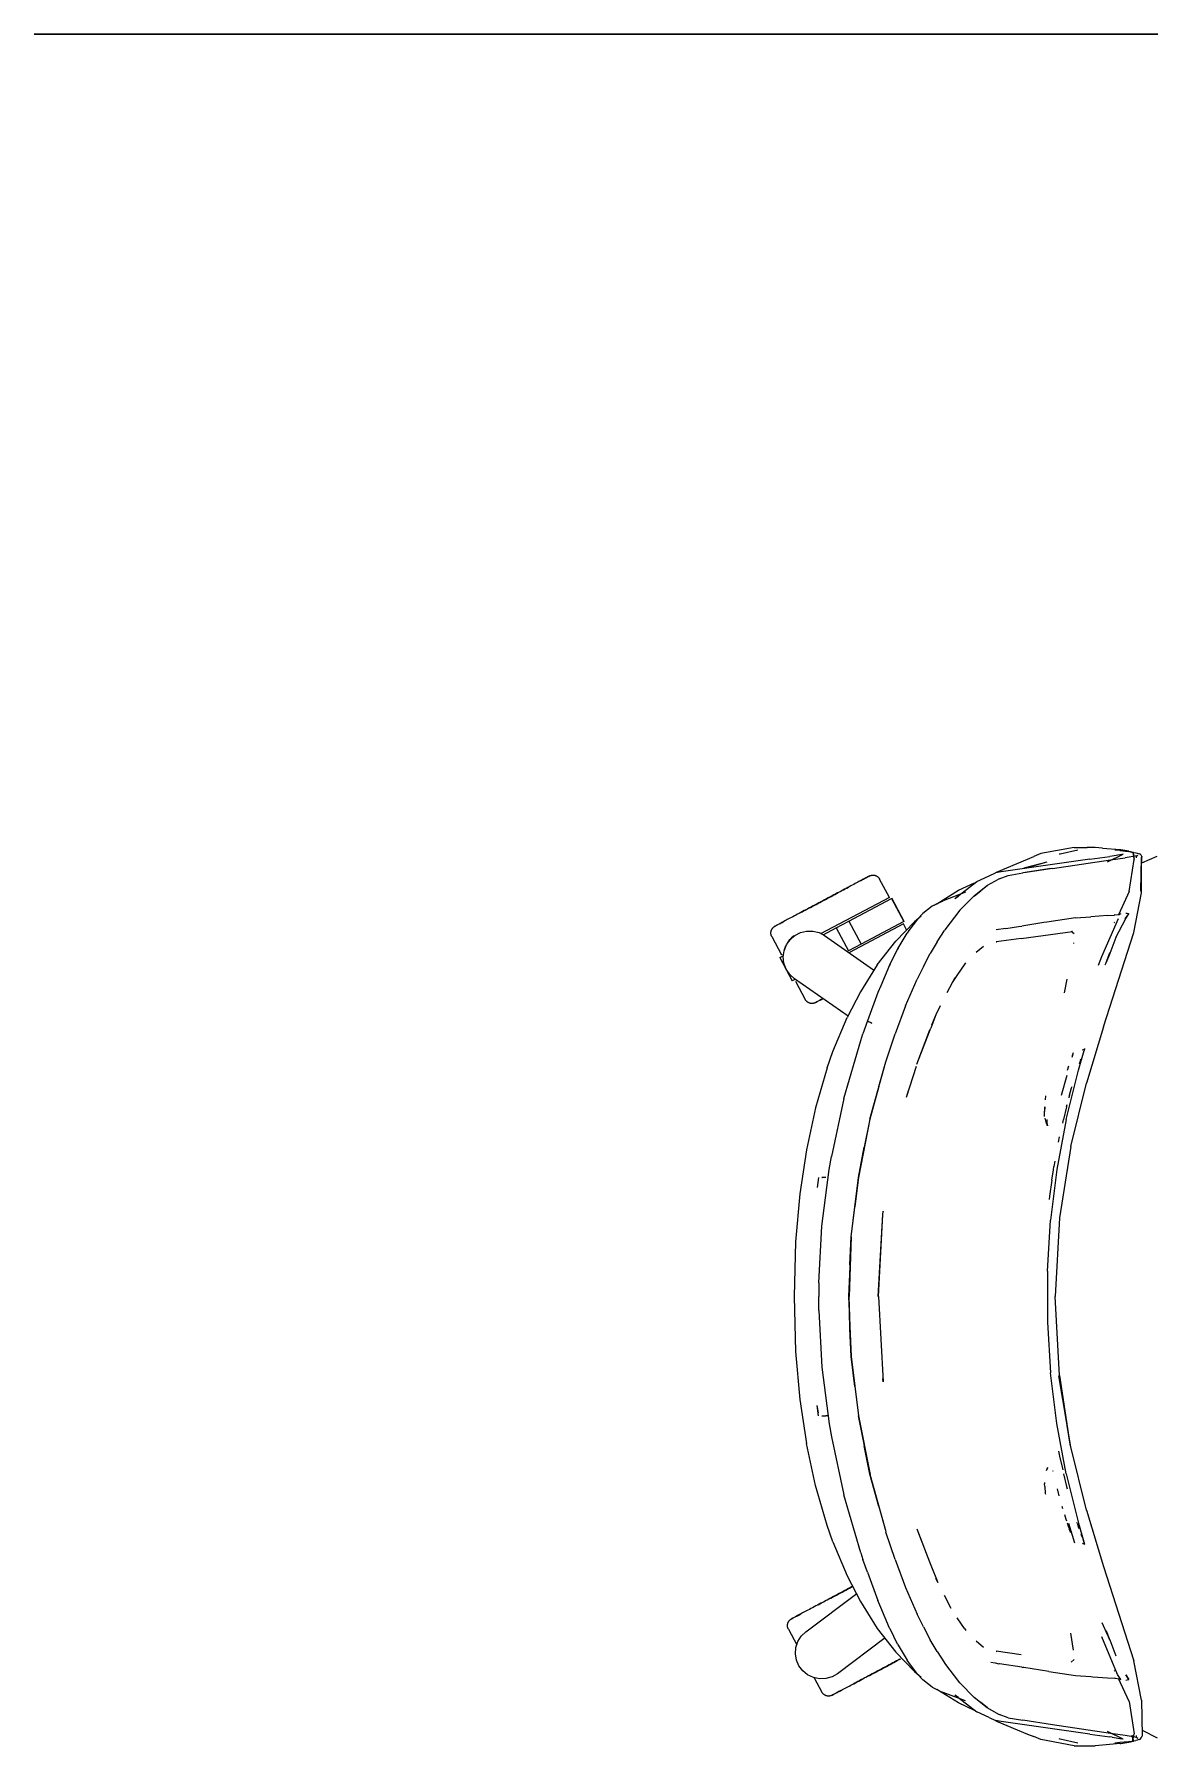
# Model space of a CAD drawing. Header units: millimetres. Extents: x 79795 to 317870, y -36033 to 97293.
# Drawn here: x 201849 to 202442, y 12595 to 13505 of the extents above; entities that cross this region are included whole.
import ezdxf

# ---------------------------------------------------------------- set-up
doc = ezdxf.new("R2010")
doc.units = ezdxf.units.MM
doc.header["$MEASUREMENT"] = 0
for name, color, linetype, lineweight in [('CSM-STL-XX-ZZ-M3-A-XXXX-00001_detached _19_04_21__rvt-1-Level 4$0$I-WALL', 7, 'CONTINUOUS', 9), ('G-IMPT', 8, 'CONTINUOUS', 9), ('I-FURN', 8, 'CONTINUOUS', 9)]:
    doc.layers.add(name, color=color, linetype=linetype, lineweight=lineweight)

msp = doc.modelspace()

# ---------------------------------------------------------------- linework, layer by layer
at = {"layer": 'CSM-STL-XX-ZZ-M3-A-XXXX-00001_detached _19_04_21__rvt-1-Level 4$0$I-WALL', "lineweight": 30}
msp.add_line((201848.83, 13505.33), (205373.33, 13505.33), dxfattribs=at)
at = {"layer": 'G-IMPT'}
for p, q in [((202360.63, 13059.63), (202377.08, 13066.42)), ((202410.28, 13066.46), (202363.06, 13059.79)), ((202377.08, 13066.42), (202380.44, 13067.81)), ((202384.3, 13069.41), (202380.44, 13067.81)), ((202402, 13072.65), (202384.3, 13069.41)), ((202394.55, 13069.19), (202393.98, 13069.04)), ((202403.86, 13071.24), (202394.55, 13069.19)), ((202402, 13072.65), (202408.96, 13072.67)), ((202413.13, 13072.67), (202408.96, 13072.67)), ((202410.28, 13066.46), (202420.94, 13067.9)), ((202417.09, 13072.33), (202413.13, 13072.67)), ((202417.09, 13072.33), (202426.42, 13071.53)), ((202419.69, 13065.09), (202428.12, 13069.09)), ((202422.24, 13068.12), (202420.94, 13067.9)), ((202421.24, 13066.07), (202429.09, 13067.19)), ((202427.26, 13068.95), (202422.24, 13068.12)), ((202426.25, 13071.01), (202423.66, 13071.22)), ((202426.25, 13071.01), (202430.93, 13070.49)), ((202426.42, 13071.53), (202426.88, 13071.49)), ((202431.13, 13070.68), (202426.88, 13071.49)), ((202428.12, 13069.09), (202427.26, 13068.95)), ((202435.36, 13068.29), (202429.09, 13067.19)), ((202431.55, 13070.42), (202430.93, 13070.49)), ((202431.13, 13070.68), (202433.46, 13070.23)), ((202431.19, 13049.19), (202433.91, 13066.24)), ((202431.55, 13070.42), (202434.83, 13069.88)), ((202433.22, 13069.82), (202433.85, 13066.28)), ((202433.22, 13069.82), (202433.91, 13066.24)), ((202433.85, 13066.28), (202433.46, 13070.23)), ((202434.74, 13068.12), (202435.84, 13068.68)), ((202434.74, 13068.12), (202435.36, 13068.29)), ((202434.83, 13069.88), (202436.69, 13069.33)), ((202435.01, 13067.75), (202434.94, 13067.25)), ((202435.01, 13067.75), (202435.34, 13068.29)), ((202435.34, 13068.29), (202435.84, 13068.68)), ((202437.23, 13069.01), (202436.69, 13069.33)), ((202437.23, 13069.01), (202437.6, 13068.52)), ((202437.38, 13049.38), (202437.97, 13067.83)), ((202437.38, 13049.38), (202437.87, 13067.36)), ((202437.99, 13067.94), (202437.6, 13068.52)), ((202437.99, 13067.94), (202437.8, 13067.08)), ((202437.8, 13067.08), (202437.83, 13067.19)), ((202437.82, 13048.49), (202437.87, 13067.36)), ((202437.87, 13067.36), (202437.83, 13067.19)), ((202446.03, 13067.96), (202437.86, 13064.39)), ((202437.97, 13067.83), (202437.87, 13067.36)), ((202350.13, 13054.51), (202356.7, 13057.57)), ((202356.7, 13057.57), (202360.07, 13059.14)), ((202359.46, 13058.86), (202360.63, 13059.63)), ((202363.06, 13059.79), (202360.07, 13059.14)), ((202362.14, 13056.07), (202366.93, 13057.83)), ((202366.93, 13057.83), (202374.6, 13059.13)), ((202389.76, 13061.42), (202374.6, 13059.13)), ((202387.48, 13064.91), (202375.18, 13061.59)), ((202390.37, 13061.52), (202375.18, 13059.19)), ((202389.76, 13061.42), (202375.18, 13059.19)), ((202387.48, 13064.91), (202375.59, 13061.56)), ((202390.37, 13061.52), (202421.24, 13066.07)), ((202328.92, 13042.76), (202340.37, 13049.89)), ((202344.13, 13048.83), (202332.23, 13044.32)), ((202338.48, 13045.59), (202350.13, 13054.51)), ((202340.37, 13049.89), (202348.99, 13053.87)), ((202355.65, 13052.24), (202348.71, 13046.85)), ((202348.71, 13046.85), (202352.28, 13049.65)), ((202348.91, 13047.15), (202355.88, 13052.57)), ((202355.65, 13052.24), (202352.28, 13049.65)), ((202355.88, 13052.57), (202361.72, 13055.86)), ((202362.14, 13056.07), (202361.72, 13055.86)), ((202431.19, 13049.19), (202425.61, 13036.9)), ((202433.63, 13027.54), (202437.82, 13048.49)), ((202326.42, 13041.46), (202321.56, 13037.59)), ((202327.56, 13042.07), (202326.42, 13041.46)), ((202327.56, 13042.07), (202330, 13043.24)), ((202328.92, 13042.76), (202328.15, 13042.26)), ((202330, 13043.24), (202332.23, 13044.32)), ((202341.18, 13039.25), (202333.16, 13028.81)), ((202338.48, 13045.59), (202340.43, 13046.71)), ((202348.91, 13047.15), (202341.18, 13039.25)), ((202317, 13033.15), (202307.04, 13022.86)), ((202318.67, 13034.57), (202313.95, 13028.44)), ((202320.67, 13036.15), (202317, 13033.15)), ((202318.67, 13034.57), (202321.56, 13037.59)), ((202365.57, 13029.56), (202372.41, 13030.63)), ((202372.41, 13030.63), (202374.07, 13030.89)), ((202385.84, 13032.76), (202374.07, 13030.89)), ((202387.39, 13033), (202385.84, 13032.76)), ((202402.61, 13035.21), (202387.39, 13033)), ((202402.61, 13035.21), (202402.69, 13035.22)), ((202402.69, 13035.22), (202410.93, 13035.84)), ((202419.78, 13036.47), (202410.93, 13035.84)), ((202416.65, 13014.72), (202425.57, 13034.87)), ((202419.78, 13036.47), (202423.18, 13036.73)), ((202423.56, 13036.77), (202423.18, 13036.73)), ((202423.2, 13032.7), (202423.63, 13032.98)), ((202423.56, 13036.77), (202426.02, 13037.05)), ((202424.2, 13024.82), (202429.48, 13034.93)), ((202426.02, 13037.05), (202426.08, 13037.08)), ((202426.85, 13037.35), (202426.08, 13037.08)), ((202430.83, 13037.39), (202428.99, 13034.68)), ((202429.44, 13037.74), (202430.12, 13037.66)), ((202430.83, 13037.39), (202429.48, 13034.93)), ((202430.12, 13037.66), (202430.8, 13037.52)), ((202430.8, 13037.52), (202430.83, 13037.39)), ((202430.83, 13037.39), (202430.86, 13037.22)), ((202297.23, 13010.25), (202307.04, 13022.86)), ((202308.35, 13019.15), (202313.09, 13027.15)), ((202313.95, 13028.44), (202313.09, 13027.15)), ((202329.11, 13022.46), (202325.34, 13016.23)), ((202329.11, 13022.46), (202332.99, 13028.56)), ((202333.16, 13028.81), (202332.99, 13028.56)), ((202373.76, 13024.21), (202360.41, 13022.43)), ((202360.41, 13022.43), (202360.88, 13022.57)), ((202365.57, 13029.56), (202360.5, 13028.82)), ((202373.76, 13024.21), (202401.09, 13027.95)), ((202401.95, 13026.83), (202400.39, 13028.07)), ((202400.6, 13028.04), (202400.83, 13027.99)), ((202401.09, 13027.95), (202400.83, 13027.99)), ((202401.6, 13021.88), (202401.55, 13021.54)), ((202417.64, 12977.3), (202433.63, 13027.54)), ((202424.2, 13024.82), (202420.95, 13016.35)), ((202303.83, 13010.1), (202308.35, 13019.15)), ((202303.83, 13010.1), (202308.05, 13018.55)), ((202304.05, 13010.54), (202308.35, 13019.15)), ((202308.35, 13019.15), (202308.05, 13018.55)), ((202321.77, 13009.44), (202325.34, 13016.23)), ((202349.91, 13016.93), (202353.81, 13020.27)), ((202414.91, 13010.13), (202416.65, 13014.72)), ((202418.93, 13011.45), (202418.37, 13010.04)), ((202418.93, 13011.45), (202420.95, 13016.56)), ((202420.95, 13016.35), (202418.93, 13011.45)), ((202420.95, 13016.56), (202419.55, 13013.02)), ((202297.23, 13010.25), (202288.26, 12995.96)), ((202303.83, 13010.1), (202299.06, 12999.14)), ((202304.05, 13010.54), (202303.83, 13010.1)), ((202312.2, 12988.49), (202318.38, 13002.71)), ((202321.77, 13009.44), (202318.38, 13002.71)), ((202334.5, 12995.5), (202338.69, 13003.6)), ((202337.19, 13000.83), (202339.75, 13004.59)), ((202337.19, 13000.83), (202338.69, 13003.6)), ((202339.75, 13004.59), (202340.14, 13005.17)), ((202340.14, 13005.17), (202343.63, 13010.3)), ((202343.63, 13010.3), (202344.38, 13011.4)), ((202396.92, 12995.41), (202398.33, 13002.66)), ((202288.26, 12995.96), (202281.17, 12982.18)), ((202297.58, 12995.46), (202292, 12980.5)), ((202299.06, 12999.14), (202297.58, 12995.46)), ((202312.2, 12988.49), (202306.75, 12973.61)), ((202330.63, 12988.46), (202328.44, 12983.61)), ((202273.65, 12964.21), (202281.17, 12982.18)), ((202292.04, 12980.5), (202289.63, 12973.57)), ((202292, 12980.5), (202292.04, 12980.36)), ((202292.04, 12980.36), (202292.04, 12980.5)), ((202292.04, 12980.36), (202292.44, 12980.1)), ((202292.04, 12980.36), (202292.05, 12980.32)), ((202292.44, 12980.1), (202292.05, 12980.32)), ((202293.27, 12979.71), (202292.44, 12980.1)), ((202292.63, 12979.99), (202292.44, 12980.1)), ((202293.27, 12979.71), (202292.63, 12979.99)), ((202293.27, 12979.71), (202294.33, 12979.29)), ((202293.27, 12979.71), (202293.73, 12979.51)), ((202294.33, 12979.29), (202293.73, 12979.51)), ((202318.34, 12957.35), (202325.15, 12975.76)), ((202325.05, 12974.8), (202325.71, 12976.53)), ((202328.44, 12983.61), (202325.71, 12976.53)), ((202328.44, 12983.61), (202326.13, 12978.16)), ((202417.64, 12977.3), (202408.45, 12947.32)), ((202279.5, 12939.13), (202288.44, 12969.96)), ((202288.44, 12969.96), (202289.63, 12973.57)), ((202301.74, 12958.69), (202306.75, 12973.61)), ((202318.34, 12957.35), (202325.05, 12974.8)), ((202270.57, 12955.47), (202273.65, 12964.21)), ((202293.35, 12928.19), (202301.74, 12958.69)), ((202293.35, 12928.19), (202301.78, 12958.6)), ((202298.01, 12945.44), (202301.78, 12958.6)), ((202401.1, 12962.03), (202400.73, 12961.01)), ((202401.1, 12962.03), (202401.71, 12963.68)), ((202404.23, 12954.27), (202407.3, 12964.7)), ((202405.39, 12959.47), (202404.64, 12957.37)), ((202405.39, 12959.47), (202405.63, 12960.13)), ((202406.4, 12964.96), (202407.02, 12965.34)), ((202406.4, 12964.96), (202406.62, 12965.1)), ((202407.37, 12964.97), (202407.3, 12964.7)), ((202407.44, 12965.27), (202407.37, 12964.97)), ((202407.41, 12965.73), (202407.49, 12965.49)), ((202407.49, 12965.49), (202407.44, 12965.27)), ((202270.57, 12955.47), (202264.4, 12934.23)), ((202312.8, 12939.88), (202318.06, 12956.37)), ((202397.99, 12951.36), (202395.01, 12940.71)), ((202397.68, 12927.96), (202404.23, 12954.27)), ((202398.39, 12954.26), (202399.11, 12956.48)), ((202279.5, 12939.13), (202272.83, 12908.34)), ((202298.01, 12945.44), (202293.35, 12928.19)), ((202312.8, 12939.88), (202313.88, 12943.32)), ((202386.65, 12938.46), (202386.87, 12940.55)), ((202399.21, 12939.71), (202399.17, 12939.53)), ((202399.53, 12940.85), (202399.21, 12939.71)), ((202399.53, 12940.85), (202400.64, 12944.85)), ((202400.14, 12913.64), (202408.45, 12947.32)), ((202400.64, 12944.85), (202400.85, 12945.53)), ((202264.4, 12934.23), (202259.59, 12911.87)), ((202386.25, 12929.61), (202386.34, 12934.66)), ((202386.25, 12929.61), (202386.26, 12932.39)), ((202386.34, 12934.66), (202386.26, 12932.39)), ((202397.91, 12934.69), (202396.36, 12927.94)), ((202397.91, 12934.69), (202398.25, 12935.99)), ((202293.35, 12928.19), (202287.18, 12897.07)), ((202293.35, 12928.19), (202287.18, 12897.15)), ((202293.35, 12928.19), (202290.28, 12913.17)), ((202387.11, 12926.5), (202386.5, 12928.65)), ((202387.79, 12924.55), (202387.11, 12926.5)), ((202387.53, 12927.76), (202387.54, 12927.9)), ((202387.58, 12925.6), (202387.54, 12927.9)), ((202387.58, 12925.6), (202387.79, 12924.55)), ((202397.68, 12927.96), (202392.75, 12901.29)), ((202395.9, 12925.96), (202396.36, 12927.94)), ((202259.59, 12911.87), (202256.09, 12888.45)), ((202287.18, 12897.07), (202290.28, 12913.17)), ((202393.7, 12915.92), (202394.24, 12918.73)), ((202400.14, 12913.64), (202394.15, 12875.72)), ((202271.65, 12901.42), (202272.83, 12908.34)), ((202390.98, 12901.28), (202391.22, 12902.91)), ((202391.78, 12905.81), (202391.22, 12902.91)), ((202266, 12897.15), (202265.35, 12891.74)), ((202269.85, 12897.11), (202267.76, 12897.18)), ((202267.76, 12897.18), (202267.87, 12897.18)), ((202267.83, 12871.25), (202271.65, 12901.42)), ((202283.36, 12865.55), (202287.18, 12897.15)), ((202283.4, 12865.51), (202287.18, 12897.07)), ((202287.18, 12897.07), (202285.24, 12881.59)), ((202390.12, 12895.66), (202388.83, 12887.13)), ((202392.75, 12901.29), (202389.45, 12874.37)), ((202390.12, 12895.66), (202390.98, 12901.28)), ((202256.09, 12888.45), (202253.83, 12862.88)), ((202388.83, 12887.13), (202388.65, 12885.48)), ((202283.4, 12865.51), (202285.24, 12881.59)), ((202297.8, 12833.74), (202300.12, 12877.46)), ((202297.85, 12833.74), (202300.12, 12877.46)), ((202300.12, 12877.46), (202300.38, 12879.24)), ((202300.12, 12877.46), (202300.36, 12878.77)), ((202300.4, 12879.01), (202300.36, 12878.77)), ((202394.15, 12875.72), (202391.79, 12833.74)), ((202266.22, 12841.05), (202267.83, 12871.25)), ((202387.8, 12847.3), (202389.45, 12874.37)), ((202253.83, 12862.88), (202252.98, 12833.74)), ((202283.36, 12865.55), (202282.02, 12833.74)), ((202283.4, 12865.51), (202282.25, 12833.74)), ((202282.72, 12850.62), (202283.4, 12865.51)), ((202282.72, 12850.62), (202282.25, 12833.74)), ((202266.22, 12841.05), (202266.12, 12833.74)), ((202387.8, 12847.3), (202387.8, 12820.18)), ((202252.98, 12833.74), (202253.83, 12804.6)), ((202266.22, 12826.42), (202266.12, 12833.74)), ((202282.02, 12833.74), (202283.36, 12801.92)), ((202283.4, 12801.96), (202282.25, 12833.74)), ((202282.72, 12816.85), (202282.25, 12833.74)), ((202297.85, 12833.74), (202300.35, 12788.4)), ((202394.15, 12791.75), (202391.79, 12833.74)), ((202266.22, 12826.42), (202267.83, 12796.22)), ((202283.4, 12801.96), (202282.72, 12816.85)), ((202387.8, 12820.18), (202389.45, 12793.11)), ((202253.83, 12804.6), (202256.09, 12779.02)), ((202267.83, 12796.22), (202271.65, 12766.05)), ((202283.36, 12801.92), (202287.18, 12770.33)), ((202285.24, 12785.88), (202283.4, 12801.96)), ((202283.4, 12801.96), (202287.18, 12770.41)), ((202392.75, 12766.19), (202389.45, 12793.11)), ((202285.24, 12785.88), (202287.18, 12770.41)), ((202300.35, 12788.4), (202300.12, 12790.01)), ((202300.12, 12790.01), (202300.36, 12788.7)), ((202300.4, 12788.46), (202300.36, 12788.7)), ((202400.14, 12753.84), (202393.88, 12791.58)), ((202393.88, 12791.58), (202399.88, 12754.21)), ((202394.15, 12791.75), (202399.88, 12754.21)), ((202256.09, 12779.02), (202259.59, 12755.61)), ((202266, 12770.32), (202265.35, 12775.74)), ((202265.92, 12771.97), (202265.35, 12775.74)), ((202267.76, 12770.29), (202269.85, 12770.37)), ((202267.76, 12770.29), (202267.87, 12770.29)), ((202271.1, 12770.41), (202269.85, 12770.37)), ((202271.65, 12766.05), (202272.83, 12759.13)), ((202287.18, 12770.41), (202290.28, 12754.3)), ((202287.18, 12770.41), (202293.4, 12739.16)), ((202293.4, 12739.16), (202287.18, 12770.33)), ((202397.68, 12739.52), (202392.75, 12766.19)), ((202272.83, 12759.13), (202279.5, 12728.34)), ((202264.4, 12733.24), (202259.59, 12755.61)), ((202293.35, 12739.28), (202290.28, 12754.3)), ((202393.73, 12751.56), (202394.2, 12748.93)), ((202394.2, 12748.93), (202395.9, 12741.51)), ((202408.45, 12720.15), (202400.14, 12753.84)), ((202298.01, 12722.03), (202293.35, 12739.28)), ((202293.35, 12739.28), (202301.78, 12708.87)), ((202293.35, 12739.28), (202301.74, 12708.78)), ((202387.79, 12742.92), (202387.11, 12740.98)), ((202387.79, 12742.92), (202387.58, 12741.88)), ((202390.46, 12741.32), (202390.6, 12740.91)), ((202396.36, 12739.53), (202397.91, 12732.78)), ((202397.68, 12739.52), (202404.23, 12713.2)), ((202270.57, 12712), (202264.4, 12733.24)), ((202386.25, 12734.83), (202386.26, 12734.13)), ((202386.36, 12732.76), (202386.26, 12734.13)), ((202386.36, 12732.76), (202386.63, 12729.05)), ((202394.05, 12727.7), (202393.06, 12731.56)), ((202394.05, 12727.7), (202393.66, 12729.23)), ((202397.91, 12732.78), (202398.25, 12731.5)), ((202288.44, 12697.51), (202279.5, 12728.34)), ((202298.01, 12722.03), (202301.78, 12708.87)), ((202386.63, 12729.05), (202386.67, 12728.57)), ((202395.97, 12720.91), (202395.63, 12722.03)), ((202408.45, 12720.15), (202417.64, 12690.18)), ((202273.65, 12703.26), (202270.57, 12712)), ((202397.74, 12715.12), (202396.96, 12717.62)), ((202397.99, 12714.34), (202397.74, 12715.12)), ((202399.14, 12710.9), (202398.37, 12713.21)), ((202399.03, 12713.21), (202402.07, 12702.78)), ((202403.6, 12713.2), (202403.45, 12713.66)), ((202403.6, 12713.2), (202404.33, 12710.98)), ((202404.23, 12713.2), (202407.49, 12701.98)), ((202404.23, 12713.2), (202407.29, 12702.67)), ((202404.23, 12713.2), (202407.34, 12702.38)), ((202404.62, 12710.17), (202404.33, 12710.98)), ((202273.65, 12703.26), (202281.17, 12685.29)), ((202306.75, 12693.86), (202301.86, 12708.43)), ((202318.34, 12710.12), (202321.06, 12702.69)), ((202318.34, 12710.12), (202325.05, 12692.67)), ((202399.14, 12710.9), (202399.39, 12710.18)), ((202400.16, 12708.02), (202399.39, 12710.18)), ((202405.6, 12707.42), (202405.95, 12706.45)), ((202405.95, 12706.45), (202406.35, 12705.38)), ((202406.4, 12702.52), (202407.02, 12702.13)), ((202406.4, 12702.52), (202406.62, 12702.37)), ((202407.29, 12702.67), (202407.34, 12702.38)), ((202407.49, 12701.98), (202407.36, 12701.74)), ((202288.44, 12697.51), (202289.63, 12693.91)), ((202291.98, 12687.09), (202289.63, 12693.91)), ((202306.75, 12693.86), (202312.2, 12678.98)), ((202281.17, 12685.29), (202288.26, 12671.51)), ((202291.98, 12687.09), (202297.58, 12672.01)), ((202325.05, 12692.67), (202325.71, 12690.95)), ((202325.71, 12690.95), (202329.44, 12681.62)), ((202329.44, 12681.62), (202328.44, 12683.86)), ((202417.64, 12690.18), (202433.63, 12639.93)), ((202312.2, 12678.98), (202318.38, 12664.76)), ((202336.61, 12667.78), (202333.07, 12674.75)), ((202288.26, 12671.51), (202297.23, 12657.22)), ((202299.06, 12668.33), (202297.58, 12672.01)), ((202303.83, 12657.38), (202299.06, 12668.33)), ((202297.23, 12657.22), (202307.04, 12644.62)), ((202303.83, 12657.38), (202304.05, 12656.93)), ((202308.05, 12648.92), (202304.05, 12656.93)), ((202321.77, 12658.03), (202318.38, 12664.76)), ((202321.77, 12658.03), (202325.34, 12651.24)), ((202340.14, 12662.31), (202339.75, 12662.89)), ((202343.63, 12657.18), (202340.14, 12662.31)), ((202343.63, 12657.18), (202344.38, 12656.07)), ((202419.92, 12653.5), (202416.88, 12660.21)), ((202308.05, 12648.92), (202308.35, 12648.32)), ((202308.35, 12648.32), (202313.09, 12640.32)), ((202329.11, 12645.01), (202325.34, 12651.24)), ((202349.91, 12650.54), (202353.81, 12647.21)), ((202401.6, 12645.59), (202400.2, 12654.75)), ((202425.09, 12632.78), (202416.65, 12652.76)), ((202420.95, 12650.91), (202418.93, 12656.03)), ((202420.95, 12651.12), (202418.93, 12656.02)), ((202418.93, 12656.02), (202420.95, 12650.91)), ((202420.95, 12651.12), (202424.2, 12642.65)), ((202317, 12634.32), (202307.04, 12644.62)), ((202313.95, 12639.03), (202313.09, 12640.32)), ((202318.67, 12632.9), (202313.95, 12639.03)), ((202329.11, 12645.01), (202332.99, 12638.92)), ((202332.99, 12638.92), (202333.16, 12638.66)), ((202341.18, 12628.22), (202333.16, 12638.66)), ((202357.72, 12639.34), (202359.89, 12638.88)), ((202359.89, 12638.88), (202361.87, 12638.46)), ((202373.76, 12643.26), (202360.41, 12645.04)), ((202360.41, 12645.04), (202360.88, 12644.9)), ((202362.34, 12638.39), (202361.87, 12638.46)), ((202374.06, 12636.58), (202362.34, 12638.39)), ((202401.95, 12640.64), (202400.31, 12639.36)), ((202401.6, 12645.59), (202401.55, 12645.94)), ((202437.82, 12618.98), (202433.63, 12639.93)), ((202317, 12634.32), (202320.67, 12631.32)), ((202321.56, 12629.88), (202318.67, 12632.9)), ((202326.42, 12626.02), (202321.56, 12629.88)), ((202374.06, 12636.58), (202374.67, 12636.49)), ((202375.18, 12636.41), (202374.67, 12636.49)), ((202388.54, 12634.29), (202375.18, 12636.41)), ((202388.54, 12634.29), (202402.61, 12632.26)), ((202402.69, 12632.25), (202402.61, 12632.26)), ((202402.69, 12632.25), (202410.93, 12631.63)), ((202410.93, 12631.63), (202411.92, 12631.56)), ((202411.92, 12631.56), (202419.78, 12631)), ((202419.78, 12631), (202423.65, 12630.7)), ((202423.63, 12634.5), (202423.2, 12634.77)), ((202423.73, 12630.7), (202423.65, 12630.7)), ((202423.73, 12630.7), (202426.11, 12630.4)), ((202426.85, 12630.11), (202425.09, 12632.78)), ((202431.19, 12618.28), (202425.58, 12630.63)), ((202426.13, 12630.4), (202426.11, 12630.4)), ((202426.13, 12630.4), (202426.85, 12630.11)), ((202429.44, 12629.73), (202430.12, 12629.81)), ((202431.05, 12630.11), (202429.46, 12632.57)), ((202429.46, 12632.57), (202430.99, 12630.09)), ((202430.99, 12630.09), (202429.5, 12632.56)), ((202430.12, 12629.81), (202430.99, 12630.09)), ((202431.05, 12630.11), (202430.99, 12630.09)), ((202326.42, 12626.02), (202327.56, 12625.4)), ((202327.56, 12625.4), (202330, 12624.23)), ((202340.37, 12617.59), (202328.92, 12624.71)), ((202330, 12624.23), (202332.23, 12623.16)), ((202344.13, 12618.65), (202332.23, 12623.16)), ((202338.48, 12621.88), (202340.51, 12620.72)), ((202338.48, 12621.88), (202350.18, 12612.94)), ((202341.18, 12628.22), (202348.91, 12620.32)), ((202348.71, 12620.63), (202355.65, 12615.23)), ((202348.71, 12620.63), (202352.28, 12617.82)), ((202355.88, 12614.9), (202348.91, 12620.32)), ((202348.99, 12613.61), (202340.37, 12617.59)), ((202356.7, 12609.9), (202350.18, 12612.94)), ((202355.65, 12615.23), (202352.28, 12617.82)), ((202355.88, 12614.9), (202361.72, 12611.62)), ((202361.72, 12611.62), (202362.14, 12611.4)), ((202366.93, 12609.65), (202362.14, 12611.4)), ((202431.19, 12618.28), (202433.91, 12601.23)), ((202437.82, 12618.98), (202438.21, 12600)), ((202356.7, 12609.9), (202360.07, 12608.33)), ((202359.46, 12608.62), (202360.63, 12607.85)), ((202363.06, 12607.69), (202360.07, 12608.33)), ((202360.63, 12607.85), (202377.08, 12601.05)), ((202410.28, 12601.01), (202363.06, 12607.69)), ((202366.93, 12609.65), (202374.6, 12608.35)), ((202390.37, 12605.95), (202374.6, 12608.35)), ((202421.24, 12601.4), (202390.37, 12605.95)), ((202428.12, 12598.38), (202419.72, 12602.37)), ((202438.14, 12603.18), (202446.04, 12599.04)), ((202377.08, 12601.05), (202380.44, 12599.66)), ((202384.3, 12598.06), (202380.44, 12599.66)), ((202402, 12594.83), (202384.3, 12598.06)), ((202394.55, 12598.28), (202393.98, 12598.43)), ((202403.86, 12596.24), (202394.55, 12598.28)), ((202402, 12594.83), (202408.96, 12594.8)), ((202408.96, 12594.8), (202413.13, 12594.8)), ((202410.28, 12601.01), (202420.94, 12599.57)), ((202417.09, 12595.14), (202413.13, 12594.8)), ((202426.42, 12595.95), (202417.09, 12595.14)), ((202422.24, 12599.36), (202420.94, 12599.57)), ((202429.09, 12600.29), (202421.24, 12601.4)), ((202422.24, 12599.36), (202427.26, 12598.52)), ((202426.25, 12596.46), (202423.66, 12596.25)), ((202430.93, 12596.98), (202426.25, 12596.46)), ((202426.42, 12595.95), (202426.88, 12595.99)), ((202426.88, 12595.99), (202431.13, 12596.8)), ((202428.12, 12598.38), (202427.26, 12598.52)), ((202435.36, 12599.18), (202429.09, 12600.29)), ((202431.55, 12597.06), (202430.93, 12596.98)), ((202431.13, 12596.8), (202433.46, 12597.24)), ((202431.55, 12597.06), (202434.83, 12597.59)), ((202432.73, 12600.52), (202433.22, 12597.65)), ((202432.73, 12600.52), (202433.46, 12597.24)), ((202433.22, 12597.65), (202433.91, 12601.23)), ((202434.74, 12599.35), (202435.36, 12599.18)), ((202434.74, 12599.35), (202435.84, 12598.79)), ((202436.69, 12598.14), (202434.83, 12597.59)), ((202434.94, 12600.22), (202435.01, 12599.73)), ((202435.34, 12599.18), (202435.01, 12599.73)), ((202435.34, 12599.18), (202435.84, 12598.79)), ((202436.69, 12598.14), (202437.23, 12598.46)), ((202437.23, 12598.46), (202437.6, 12598.96)), ((202438.21, 12600), (202437.6, 12598.96)), ((202437.73, 12599.58), (202437.6, 12598.96)), ((202437.6, 12598.96), (202437.62, 12599.03)), ((202437.73, 12599.58), (202437.62, 12599.03))]:
    msp.add_line(p, q, dxfattribs=at)
at = {"layer": 'I-FURN'}
for p, q in [((202292.09, 13056.99), (202291.8, 13056.83)), ((202291.94, 13056.91), (202292.22, 13057.06)), ((202292.35, 13057.13), (202292.09, 13056.99)), ((202292.22, 13057.06), (202292.46, 13057.18)), ((202292.57, 13057.24), (202292.35, 13057.13)), ((202292.46, 13057.18), (202292.66, 13057.29)), ((202292.75, 13057.34), (202292.57, 13057.24)), ((202292.66, 13057.29), (202292.82, 13057.38)), ((202292.89, 13057.41), (202292.75, 13057.34)), ((202292.82, 13057.38), (202292.94, 13057.44)), ((202292.99, 13057.47), (202292.89, 13057.41)), ((202292.94, 13057.44), (202293.02, 13057.48)), ((202293.05, 13057.5), (202292.99, 13057.47)), ((202293.02, 13057.48), (202293.07, 13057.51)), ((202293.07, 13057.51), (202293.05, 13057.5)), ((202293.07, 13057.51), (202293.21, 13057.58)), ((202293.07, 13057.51), (202293.07, 13057.51)), ((202293.21, 13057.58), (202293.36, 13057.65)), ((202293.36, 13057.65), (202293.51, 13057.71)), ((202293.51, 13057.71), (202293.66, 13057.77)), ((202293.66, 13057.77), (202293.82, 13057.81)), ((202293.82, 13057.81), (202293.97, 13057.86)), ((202293.97, 13057.86), (202294.13, 13057.89)), ((202294.13, 13057.89), (202294.29, 13057.92)), ((202294.29, 13057.92), (202294.45, 13057.95)), ((202294.45, 13057.95), (202294.61, 13057.97)), ((202294.61, 13057.97), (202294.77, 13057.98)), ((202294.77, 13057.98), (202294.93, 13057.98)), ((202294.93, 13057.98), (202295.09, 13057.98)), ((202295.09, 13057.98), (202295.25, 13057.97)), ((202295.25, 13057.97), (202295.41, 13057.96)), ((202295.41, 13057.96), (202295.57, 13057.94)), ((202295.57, 13057.94), (202295.73, 13057.91)), ((202295.73, 13057.91), (202295.89, 13057.87)), ((202295.89, 13057.87), (202296.04, 13057.83)), ((202296.04, 13057.83), (202296.2, 13057.79)), ((202296.2, 13057.79), (202296.35, 13057.74)), ((202296.35, 13057.74), (202296.5, 13057.68)), ((202296.5, 13057.68), (202296.65, 13057.61)), ((202296.65, 13057.61), (202296.79, 13057.54)), ((202296.79, 13057.54), (202296.94, 13057.47)), ((202296.94, 13057.47), (202297.07, 13057.38)), ((202297.07, 13057.38), (202297.21, 13057.3)), ((202297.21, 13057.3), (202297.34, 13057.2)), ((202297.34, 13057.2), (202297.47, 13057.11)), ((202297.47, 13057.11), (202297.59, 13057)), ((202297.59, 13057), (202297.71, 13056.9)), ((202275.14, 13047.98), (202274.17, 13047.46)), ((202274.62, 13047.7), (202275.58, 13048.21)), ((202276.1, 13048.49), (202275.14, 13047.98)), ((202275.58, 13048.21), (202276.53, 13048.72)), ((202277.04, 13048.99), (202276.1, 13048.49)), ((202276.53, 13048.72), (202277.47, 13049.22)), ((202277.97, 13049.48), (202277.04, 13048.99)), ((202277.47, 13049.22), (202278.39, 13049.71)), ((202278.89, 13049.97), (202277.97, 13049.48)), ((202278.39, 13049.71), (202279.3, 13050.19)), ((202279.78, 13050.44), (202278.89, 13049.97)), ((202279.3, 13050.19), (202280.19, 13050.66)), ((202280.66, 13050.91), (202279.78, 13050.44)), ((202280.19, 13050.66), (202281.06, 13051.12)), ((202281.52, 13051.37), (202280.66, 13050.91)), ((202281.06, 13051.12), (202281.9, 13051.57)), ((202282.35, 13051.81), (202281.52, 13051.37)), ((202283.16, 13052.24), (202282.35, 13051.81)), ((202283.95, 13052.66), (202283.16, 13052.24)), ((202284.71, 13053.07), (202283.95, 13052.66)), ((202285.45, 13053.46), (202284.71, 13053.07)), ((202286.15, 13053.83), (202285.45, 13053.46)), ((202286.83, 13054.19), (202286.15, 13053.83)), ((202287.48, 13054.54), (202286.83, 13054.19)), ((202288.1, 13054.86), (202287.48, 13054.54)), ((202288.68, 13055.18), (202288.1, 13054.86)), ((202288.37, 13055.01), (202288.94, 13055.31)), ((202289.23, 13055.47), (202288.68, 13055.18)), ((202288.94, 13055.31), (202289.47, 13055.6)), ((202289.75, 13055.74), (202289.23, 13055.47)), ((202289.47, 13055.6), (202289.97, 13055.86)), ((202290.23, 13056), (202289.75, 13055.74)), ((202289.97, 13055.86), (202290.44, 13056.11)), ((202290.68, 13056.24), (202290.23, 13056)), ((202290.44, 13056.11), (202290.87, 13056.34)), ((202291.09, 13056.45), (202290.68, 13056.24)), ((202290.87, 13056.34), (202291.26, 13056.55)), ((202291.46, 13056.65), (202291.09, 13056.45)), ((202291.26, 13056.55), (202291.62, 13056.74)), ((202291.8, 13056.83), (202291.46, 13056.65)), ((202291.62, 13056.74), (202291.94, 13056.91)), ((202297.71, 13056.9), (202297.83, 13056.78)), ((202297.83, 13056.78), (202297.94, 13056.67)), ((202297.94, 13056.67), (202298.05, 13056.55)), ((202298.05, 13056.55), (202298.15, 13056.42)), ((202298.15, 13056.42), (202298.24, 13056.29)), ((202298.24, 13056.29), (202298.34, 13056.16)), ((202298.34, 13056.16), (202298.42, 13056.02)), ((202298.42, 13056.02), (202298.5, 13055.88)), ((202298.5, 13055.88), (202298.52, 13055.84)), ((202303.67, 13046.16), (202298.52, 13055.84)), ((202256.98, 13038.32), (202257.9, 13038.81)), ((202258.4, 13039.07), (202257.47, 13038.58)), ((202257.9, 13038.81), (202258.83, 13039.3)), ((202259.33, 13039.57), (202258.4, 13039.07)), ((202258.83, 13039.3), (202259.77, 13039.8)), ((202260.28, 13040.08), (202259.33, 13039.57)), ((202259.77, 13039.8), (202260.73, 13040.31)), ((202261.25, 13040.59), (202260.28, 13040.08)), ((202260.73, 13040.31), (202261.7, 13040.83)), ((202262.22, 13041.11), (202261.25, 13040.59)), ((202261.7, 13040.83), (202262.67, 13041.35)), ((202263.21, 13041.63), (202262.22, 13041.11)), ((202262.67, 13041.35), (202263.66, 13041.87)), ((202264.2, 13042.16), (202263.21, 13041.63)), ((202263.66, 13041.87), (202264.66, 13042.4)), ((202265.19, 13042.69), (202264.2, 13042.16)), ((202264.66, 13042.4), (202265.65, 13042.93)), ((202266.2, 13043.22), (202265.19, 13042.69)), ((202265.65, 13042.93), (202266.66, 13043.47)), ((202267.2, 13043.75), (202266.2, 13043.22)), ((202266.66, 13043.47), (202267.66, 13044)), ((202303.67, 13046.16), (202267.07, 13026.69)), ((202268.21, 13044.29), (202267.2, 13043.75)), ((202267.66, 13044), (202268.67, 13044.53)), ((202269.21, 13044.82), (202268.21, 13044.29)), ((202268.67, 13044.53), (202269.67, 13045.07)), ((202270.21, 13045.36), (202269.21, 13044.82)), ((202269.67, 13045.07), (202270.67, 13045.6)), ((202271.21, 13045.89), (202270.21, 13045.36)), ((202270.67, 13045.6), (202271.67, 13046.13)), ((202272.21, 13046.42), (202271.21, 13045.89)), ((202271.67, 13046.13), (202272.66, 13046.66)), ((202273.19, 13046.94), (202272.21, 13046.42)), ((202272.66, 13046.66), (202273.65, 13047.18)), ((202274.17, 13047.46), (202273.19, 13046.94)), ((202273.65, 13047.18), (202274.62, 13047.7)), ((202282.09, 13033.55), (202304.8, 13045.62)), ((202304.8, 13045.62), (202311.37, 13033.26)), ((202311.54, 13033.35), (202304.97, 13045.71)), ((202241.44, 13029.6), (202241.53, 13029.73)), ((202241.53, 13029.73), (202241.64, 13029.85)), ((202241.64, 13029.85), (202241.74, 13029.97)), ((202241.74, 13029.97), (202241.86, 13030.09)), ((202241.86, 13030.09), (202241.97, 13030.2)), ((202241.97, 13030.2), (202242.09, 13030.3)), ((202242.09, 13030.3), (202242.22, 13030.41)), ((202242.22, 13030.41), (202242.35, 13030.5)), ((202242.35, 13030.5), (202242.48, 13030.59)), ((202242.48, 13030.59), (202242.62, 13030.68)), ((202242.62, 13030.68), (202242.76, 13030.76)), ((202242.76, 13030.76), (202242.8, 13030.78)), ((202242.84, 13030.8), (202242.8, 13030.78)), ((202242.8, 13030.78), (202242.82, 13030.79)), ((202242.8, 13030.78), (202242.8, 13030.78)), ((202242.82, 13030.79), (202242.88, 13030.82)), ((202242.93, 13030.85), (202242.84, 13030.8)), ((202242.88, 13030.82), (202242.98, 13030.87)), ((202243.05, 13030.91), (202242.93, 13030.85)), ((202242.98, 13030.87), (202243.12, 13030.95)), ((202243.21, 13031), (202243.05, 13030.91)), ((202243.12, 13030.95), (202243.3, 13031.04)), ((202243.41, 13031.11), (202243.21, 13031)), ((202243.3, 13031.04), (202243.52, 13031.16)), ((202243.65, 13031.23), (202243.41, 13031.11)), ((202243.52, 13031.16), (202243.78, 13031.3)), ((202243.93, 13031.38), (202243.65, 13031.23)), ((202243.78, 13031.3), (202244.07, 13031.46)), ((202244.25, 13031.55), (202243.93, 13031.38)), ((202244.07, 13031.46), (202244.41, 13031.64)), ((202244.6, 13031.74), (202244.25, 13031.55)), ((202244.41, 13031.64), (202244.78, 13031.83)), ((202245, 13031.95), (202244.6, 13031.74)), ((202244.78, 13031.83), (202245.19, 13032.05)), ((202245.43, 13032.18), (202245, 13031.95)), ((202245.19, 13032.05), (202245.64, 13032.29)), ((202245.89, 13032.42), (202245.43, 13032.18)), ((202245.64, 13032.29), (202246.12, 13032.55)), ((202246.39, 13032.69), (202245.89, 13032.42)), ((202246.12, 13032.55), (202246.64, 13032.82)), ((202246.93, 13032.98), (202246.39, 13032.69)), ((202246.64, 13032.82), (202247.19, 13033.11)), ((202247.5, 13033.28), (202246.93, 13032.98)), ((202247.19, 13033.11), (202247.77, 13033.42)), ((202248.1, 13033.6), (202247.5, 13033.28)), ((202248.73, 13033.94), (202248.1, 13033.6)), ((202249.4, 13034.29), (202248.73, 13033.94)), ((202250.09, 13034.66), (202249.4, 13034.29)), ((202250.81, 13035.04), (202250.09, 13034.66)), ((202251.56, 13035.44), (202250.81, 13035.04)), ((202252.34, 13035.85), (202251.56, 13035.44)), ((202253.14, 13036.28), (202252.34, 13035.85)), ((202253.97, 13036.72), (202253.14, 13036.28)), ((202254.81, 13037.17), (202253.97, 13036.72)), ((202255.68, 13037.63), (202254.81, 13037.17)), ((202256.57, 13038.1), (202255.68, 13037.63)), ((202257.47, 13038.58), (202256.57, 13038.1)), ((202268.39, 13026.26), (202275.45, 13030.02)), ((202275.45, 13030.02), (202282.09, 13033.55)), ((202275.45, 13030.02), (202282.02, 13017.66)), ((202282.09, 13033.55), (202288.66, 13021.19)), ((202311.18, 13032.03), (202282.49, 13016.77)), ((202311.37, 13033.26), (202288.66, 13021.19)), ((202312.86, 13028.88), (202311.18, 13032.03)), ((202240.66, 13027.35), (202240.67, 13027.51)), ((202240.66, 13027.18), (202240.66, 13027.35)), ((202240.66, 13027.02), (202240.66, 13027.18)), ((202240.67, 13026.86), (202240.66, 13027.02)), ((202240.67, 13027.51), (202240.68, 13027.67)), ((202240.69, 13026.7), (202240.67, 13026.86)), ((202240.68, 13027.67), (202240.7, 13027.83)), ((202240.72, 13026.54), (202240.69, 13026.7)), ((202240.7, 13027.83), (202240.73, 13027.99)), ((202240.75, 13026.38), (202240.72, 13026.54)), ((202240.73, 13027.99), (202240.77, 13028.14)), ((202240.78, 13026.23), (202240.75, 13026.38)), ((202240.77, 13028.14), (202240.81, 13028.3)), ((202240.83, 13026.07), (202240.78, 13026.23)), ((202240.81, 13028.3), (202240.85, 13028.45)), ((202240.87, 13025.92), (202240.83, 13026.07)), ((202240.85, 13028.45), (202240.9, 13028.61)), ((202240.93, 13025.77), (202240.87, 13025.92)), ((202240.9, 13028.61), (202240.96, 13028.76)), ((202240.99, 13025.62), (202240.93, 13025.77)), ((202240.96, 13028.76), (202241.03, 13028.9)), ((202241.06, 13025.47), (202240.99, 13025.62)), ((202241.03, 13028.9), (202241.1, 13029.05)), ((202241.13, 13025.33), (202241.06, 13025.47)), ((202241.1, 13029.05), (202241.17, 13029.19)), ((202241.13, 13025.33), (202246.28, 13015.64)), ((202241.17, 13029.19), (202241.26, 13029.33)), ((202241.26, 13029.33), (202241.34, 13029.47)), ((202241.34, 13029.47), (202241.44, 13029.6)), ((202247.66, 13017.78), (202248.88, 13020.93)), ((202248.88, 13020.93), (202250.81, 13023.69)), ((202251.65, 13024.55), (202249.36, 13021.77)), ((202250.81, 13023.69), (202253.35, 13025.91)), ((202253.07, 13025.71), (202251.65, 13024.55)), ((202253.35, 13025.91), (202256.35, 13027.46)), ((202256.35, 13027.46), (202259.63, 13028.24)), ((202259.63, 13028.24), (202263.01, 13028.22)), ((202263.01, 13028.22), (202266.28, 13027.39)), ((202266.28, 13027.39), (202269.25, 13025.8)), ((202269.25, 13025.8), (202295.28, 13007.58)), ((202288.66, 13021.19), (202282.02, 13017.66)), ((202245.47, 13014.08), (202246.86, 13014.82)), ((202245.47, 13014.08), (202252.04, 13001.72)), ((202246.66, 13015.84), (202246.28, 13015.64)), ((202246.86, 13014.82), (202246.78, 13014.77)), ((202247.26, 13014.07), (202246.86, 13014.82)), ((202247.23, 13014.43), (202247.66, 13017.78)), ((202247.62, 13011.08), (202247.23, 13014.43)), ((202248.79, 13007.92), (202247.62, 13011.08)), ((202250.69, 13005.13), (202248.79, 13007.92)), ((202253.2, 13002.88), (202250.69, 13005.13)), ((202253.44, 13002.46), (202252.04, 13001.72)), ((202281.79, 12982.86), (202253.2, 13002.88)), ((202253.35, 13002.41), (202253.44, 13002.46)), ((202253.79, 13001.52), (202258.94, 12991.83)), ((202258.96, 12991.79), (202258.94, 12991.83)), ((202259.04, 12991.65), (202258.96, 12991.79)), ((202259.13, 12991.51), (202259.04, 12991.65)), ((202259.22, 12991.38), (202259.13, 12991.51)), ((202259.32, 12991.25), (202259.22, 12991.38)), ((202259.42, 12991.13), (202259.32, 12991.25)), ((202259.52, 12991.01), (202259.42, 12991.13)), ((202259.63, 12990.89), (202259.52, 12991.01)), ((202259.75, 12990.78), (202259.63, 12990.89)), ((202259.87, 12990.67), (202259.75, 12990.78)), ((202259.99, 12990.57), (202259.87, 12990.67)), ((202260.12, 12990.47), (202259.99, 12990.57)), ((202260.25, 12990.38), (202260.12, 12990.47)), ((202260.39, 12990.29), (202260.25, 12990.38)), ((202260.53, 12990.21), (202260.39, 12990.29)), ((202260.67, 12990.13), (202260.53, 12990.21)), ((202260.82, 12990.06), (202260.67, 12990.13)), ((202260.96, 12990), (202260.82, 12990.06)), ((202261.11, 12989.94), (202260.96, 12990)), ((202261.27, 12989.88), (202261.11, 12989.94)), ((202261.42, 12989.84), (202261.27, 12989.88)), ((202261.58, 12989.8), (202261.42, 12989.84)), ((202261.73, 12989.76), (202261.58, 12989.8)), ((202261.89, 12989.74), (202261.73, 12989.76)), ((202262.05, 12989.72), (202261.89, 12989.74)), ((202262.21, 12989.7), (202262.05, 12989.72)), ((202262.37, 12989.69), (202262.21, 12989.7)), ((202262.54, 12989.69), (202262.37, 12989.69)), ((202262.7, 12989.7), (202262.54, 12989.69)), ((202262.86, 12989.71), (202262.7, 12989.7)), ((202263.02, 12989.72), (202262.86, 12989.71)), ((202263.18, 12989.75), (202263.02, 12989.72)), ((202263.34, 12989.78), (202263.18, 12989.75)), ((202263.49, 12989.82), (202263.34, 12989.78)), ((202263.65, 12989.86), (202263.49, 12989.82)), ((202263.8, 12989.91), (202263.65, 12989.86)), ((202263.95, 12989.96), (202263.8, 12989.91)), ((202264.1, 12990.02), (202263.95, 12989.96)), ((202264.25, 12990.09), (202264.1, 12990.02)), ((202264.39, 12990.16), (202264.25, 12990.09)), ((202264.4, 12990.17), (202264.39, 12990.16)), ((202264.39, 12990.16), (202264.41, 12990.17)), ((202264.44, 12990.19), (202264.4, 12990.17)), ((202264.41, 12990.17), (202264.47, 12990.21)), ((202264.52, 12990.23), (202264.44, 12990.19)), ((202264.47, 12990.21), (202264.57, 12990.26)), ((202264.64, 12990.3), (202264.52, 12990.23)), ((202264.57, 12990.26), (202264.71, 12990.33)), ((202264.81, 12990.38), (202264.64, 12990.3)), ((202264.71, 12990.33), (202264.89, 12990.43)), ((202265.01, 12990.49), (202264.81, 12990.38)), ((202264.89, 12990.43), (202265.11, 12990.55)), ((202265.25, 12990.62), (202265.01, 12990.49)), ((202265.11, 12990.55), (202265.37, 12990.68)), ((202265.53, 12990.77), (202265.25, 12990.62)), ((202265.37, 12990.68), (202265.67, 12990.84)), ((202265.84, 12990.94), (202265.53, 12990.77)), ((202265.67, 12990.84), (202266, 12991.02)), ((202266.2, 12991.12), (202265.84, 12990.94)), ((202266, 12991.02), (202266.38, 12991.22)), ((202266.59, 12991.33), (202266.2, 12991.12)), ((202266.38, 12991.22), (202266.79, 12991.44)), ((202267.02, 12991.56), (202266.59, 12991.33)), ((202266.79, 12991.44), (202267.23, 12991.67)), ((202267.49, 12991.81), (202267.02, 12991.56)), ((202267.23, 12991.67), (202267.71, 12991.93)), ((202267.99, 12992.08), (202267.49, 12991.81)), ((202267.71, 12991.93), (202268.23, 12992.2)), ((202268.53, 12992.36), (202267.99, 12992.08)), ((202259.26, 12655.49), (202286.33, 12675.88)), ((202275.02, 12674.75), (202274.01, 12674.22)), ((202274.47, 12674.46), (202275.48, 12674.99)), ((202276.02, 12675.28), (202275.02, 12674.75)), ((202275.48, 12674.99), (202276.48, 12675.53)), ((202277.02, 12675.82), (202276.02, 12675.28)), ((202276.48, 12675.53), (202277.49, 12676.06)), ((202278.03, 12676.35), (202277.02, 12675.82)), ((202277.49, 12676.06), (202278.49, 12676.6)), ((202279.03, 12676.88), (202278.03, 12676.35)), ((202278.49, 12676.6), (202279.49, 12677.13)), ((202280.03, 12677.42), (202279.03, 12676.88)), ((202279.49, 12677.13), (202280.49, 12677.66)), ((202281.03, 12677.94), (202280.03, 12677.42)), ((202280.49, 12677.66), (202281.48, 12678.19)), ((202282.01, 12678.47), (202281.03, 12677.94)), ((202281.48, 12678.19), (202282.46, 12678.71)), ((202282.99, 12678.99), (202282.01, 12678.47)), ((202282.46, 12678.71), (202283.44, 12679.23)), ((202283.96, 12679.5), (202282.99, 12678.99)), ((202283.44, 12679.23), (202284.4, 12679.74)), ((202257.55, 12665.46), (202256.92, 12665.13)), ((202258.22, 12665.82), (202257.55, 12665.46)), ((202258.91, 12666.19), (202258.22, 12665.82)), ((202259.63, 12666.57), (202258.91, 12666.19)), ((202260.38, 12666.97), (202259.63, 12666.57)), ((202261.16, 12667.38), (202260.38, 12666.97)), ((202261.96, 12667.81), (202261.16, 12667.38)), ((202262.78, 12668.24), (202261.96, 12667.81)), ((202263.63, 12668.69), (202262.78, 12668.24)), ((202264.5, 12669.16), (202263.63, 12668.69)), ((202265.39, 12669.63), (202264.5, 12669.16)), ((202266.29, 12670.11), (202265.39, 12669.63)), ((202265.8, 12669.85), (202266.72, 12670.33)), ((202267.22, 12670.6), (202266.29, 12670.11)), ((202266.72, 12670.33), (202267.64, 12670.83)), ((202268.15, 12671.1), (202267.22, 12670.6)), ((202267.64, 12670.83), (202268.59, 12671.33)), ((202269.1, 12671.6), (202268.15, 12671.1)), ((202268.59, 12671.33), (202269.55, 12671.84)), ((202270.07, 12672.12), (202269.1, 12671.6)), ((202269.55, 12671.84), (202270.52, 12672.35)), ((202271.04, 12672.64), (202270.07, 12672.12)), ((202270.52, 12672.35), (202271.49, 12672.88)), ((202272.03, 12673.16), (202271.04, 12672.64)), ((202271.49, 12672.88), (202272.48, 12673.4)), ((202273.02, 12673.69), (202272.03, 12673.16)), ((202272.48, 12673.4), (202273.47, 12673.93)), ((202274.01, 12674.22), (202273.02, 12673.69)), ((202273.47, 12673.93), (202274.47, 12674.46)), ((202249.48, 12658.87), (202249.49, 12659.03)), ((202249.48, 12658.71), (202249.48, 12658.87)), ((202249.48, 12658.55), (202249.48, 12658.71)), ((202249.49, 12658.39), (202249.48, 12658.55)), ((202249.49, 12659.03), (202249.5, 12659.2)), ((202249.51, 12658.23), (202249.49, 12658.39)), ((202249.5, 12659.2), (202249.52, 12659.36)), ((202249.54, 12658.07), (202249.51, 12658.23)), ((202249.52, 12659.36), (202249.55, 12659.51)), ((202249.57, 12657.91), (202249.54, 12658.07)), ((202249.55, 12659.51), (202249.59, 12659.67)), ((202249.6, 12657.76), (202249.57, 12657.91)), ((202249.59, 12659.67), (202249.63, 12659.83)), ((202249.64, 12657.6), (202249.6, 12657.76)), ((202249.63, 12659.83), (202249.67, 12659.98)), ((202249.69, 12657.45), (202249.64, 12657.6)), ((202249.67, 12659.98), (202249.72, 12660.13)), ((202249.75, 12657.3), (202249.69, 12657.45)), ((202249.72, 12660.13), (202249.78, 12660.28)), ((202249.81, 12657.15), (202249.75, 12657.3)), ((202249.78, 12660.28), (202249.85, 12660.43)), ((202249.88, 12657), (202249.81, 12657.15)), ((202249.85, 12660.43), (202249.92, 12660.58)), ((202249.95, 12656.86), (202249.88, 12657)), ((202249.92, 12660.58), (202249.99, 12660.72)), ((202249.95, 12656.86), (202254.42, 12648.45)), ((202249.99, 12660.72), (202250.08, 12660.86)), ((202250.08, 12660.86), (202250.16, 12660.99)), ((202250.16, 12660.99), (202250.25, 12661.13)), ((202250.25, 12661.13), (202250.35, 12661.25)), ((202250.35, 12661.25), (202250.46, 12661.38)), ((202250.46, 12661.38), (202250.56, 12661.5)), ((202250.56, 12661.5), (202250.68, 12661.61)), ((202250.68, 12661.61), (202250.79, 12661.73)), ((202250.79, 12661.73), (202250.91, 12661.83)), ((202250.91, 12661.83), (202251.04, 12661.93)), ((202251.04, 12661.93), (202251.17, 12662.03)), ((202251.17, 12662.03), (202251.3, 12662.12)), ((202251.3, 12662.12), (202251.44, 12662.21)), ((202251.44, 12662.21), (202251.58, 12662.29)), ((202251.58, 12662.29), (202251.62, 12662.31)), ((202251.66, 12662.33), (202251.62, 12662.31)), ((202251.62, 12662.31), (202251.64, 12662.32)), ((202251.62, 12662.31), (202251.62, 12662.31)), ((202251.64, 12662.32), (202251.7, 12662.35)), ((202251.75, 12662.38), (202251.66, 12662.33)), ((202251.7, 12662.35), (202251.8, 12662.4)), ((202251.87, 12662.44), (202251.75, 12662.38)), ((202251.8, 12662.4), (202251.94, 12662.48)), ((202252.03, 12662.53), (202251.87, 12662.44)), ((202251.94, 12662.48), (202252.12, 12662.57)), ((202252.23, 12662.63), (202252.03, 12662.53)), ((202252.12, 12662.57), (202252.34, 12662.69)), ((202252.47, 12662.76), (202252.23, 12662.63)), ((202252.34, 12662.69), (202252.6, 12662.83)), ((202252.75, 12662.91), (202252.47, 12662.76)), ((202252.6, 12662.83), (202252.89, 12662.98)), ((202253.07, 12663.08), (202252.75, 12662.91)), ((202252.89, 12662.98), (202253.23, 12663.16)), ((202253.42, 12663.27), (202253.07, 12663.08)), ((202253.23, 12663.16), (202253.6, 12663.36)), ((202253.82, 12663.48), (202253.42, 12663.27)), ((202253.6, 12663.36), (202254.01, 12663.58)), ((202254.25, 12663.71), (202253.82, 12663.48)), ((202254.01, 12663.58), (202254.46, 12663.82)), ((202254.71, 12663.95), (202254.25, 12663.71)), ((202254.46, 12663.82), (202254.94, 12664.07)), ((202255.21, 12664.22), (202254.71, 12663.95)), ((202254.94, 12664.07), (202255.46, 12664.35)), ((202255.75, 12664.5), (202255.21, 12664.22)), ((202255.46, 12664.35), (202256.01, 12664.64)), ((202256.32, 12664.81), (202255.75, 12664.5)), ((202256.01, 12664.64), (202256.59, 12664.95)), ((202256.92, 12665.13), (202256.32, 12664.81)), ((202253.97, 12647.09), (202255.03, 12650.29)), ((202255.03, 12650.29), (202256.83, 12653.15)), ((202256.83, 12653.15), (202259.26, 12655.49)), ((202301.42, 12652.21), (202276.11, 12633.14)), ((202253.7, 12643.73), (202253.97, 12647.09)), ((202254.25, 12640.4), (202253.7, 12643.73)), ((202255.58, 12637.3), (202254.25, 12640.4)), ((202304.59, 12638.37), (202303.61, 12637.85)), ((202304.06, 12638.09), (202305.03, 12638.61)), ((202305.56, 12638.89), (202304.59, 12638.37)), ((202305.03, 12638.61), (202306, 12639.12)), ((202306.51, 12639.4), (202305.56, 12638.89)), ((202306, 12639.12), (202306.95, 12639.63)), ((202307.46, 12639.9), (202306.51, 12639.4)), ((202306.95, 12639.63), (202307.89, 12640.13)), ((202308.39, 12640.39), (202307.46, 12639.9)), ((202307.89, 12640.13), (202308.81, 12640.62)), ((202309.3, 12640.88), (202308.39, 12640.39)), ((202308.81, 12640.62), (202309.72, 12641.1)), ((202257.61, 12634.6), (202255.58, 12637.3)), ((202260.22, 12632.47), (202257.61, 12634.6)), ((202263.27, 12631.03), (202260.22, 12632.47)), ((202266.58, 12630.36), (202263.27, 12631.03)), ((202263.73, 12630.94), (202267.76, 12623.36)), ((202269.95, 12630.5), (202266.58, 12630.36)), ((202273.19, 12631.45), (202269.95, 12630.5)), ((202276.11, 12633.14), (202273.19, 12631.45)), ((202286.5, 12628.76), (202287.4, 12629.23)), ((202287.89, 12629.49), (202286.98, 12629.01)), ((202287.4, 12629.23), (202288.31, 12629.72)), ((202288.81, 12629.98), (202287.89, 12629.49)), ((202288.31, 12629.72), (202289.24, 12630.21)), ((202289.75, 12630.48), (202288.81, 12629.98)), ((202289.24, 12630.21), (202290.18, 12630.72)), ((202290.7, 12630.99), (202289.75, 12630.48)), ((202290.18, 12630.72), (202291.14, 12631.22)), ((202291.66, 12631.5), (202290.7, 12630.99)), ((202291.14, 12631.22), (202292.11, 12631.74)), ((202292.64, 12632.02), (202291.66, 12631.5)), ((202292.11, 12631.74), (202293.09, 12632.26)), ((202293.62, 12632.54), (202292.64, 12632.02)), ((202293.09, 12632.26), (202294.08, 12632.78)), ((202294.61, 12633.07), (202293.62, 12632.54)), ((202294.08, 12632.78), (202295.07, 12633.31)), ((202295.61, 12633.6), (202294.61, 12633.07)), ((202295.07, 12633.31), (202296.07, 12633.84)), ((202296.61, 12634.13), (202295.61, 12633.6)), ((202296.07, 12633.84), (202297.07, 12634.38)), ((202297.62, 12634.67), (202296.61, 12634.13)), ((202297.07, 12634.38), (202298.08, 12634.91)), ((202298.62, 12635.2), (202297.62, 12634.67)), ((202298.08, 12634.91), (202299.08, 12635.45)), ((202299.63, 12635.73), (202298.62, 12635.2)), ((202299.08, 12635.45), (202300.09, 12635.98)), ((202300.63, 12636.27), (202299.63, 12635.73)), ((202300.09, 12635.98), (202301.09, 12636.51)), ((202301.63, 12636.8), (202300.63, 12636.27)), ((202301.09, 12636.51), (202302.09, 12637.04)), ((202302.62, 12637.33), (202301.63, 12636.8)), ((202302.09, 12637.04), (202303.08, 12637.57)), ((202303.61, 12637.85), (202302.62, 12637.33)), ((202303.08, 12637.57), (202304.06, 12638.09)), ((202267.78, 12623.32), (202267.76, 12623.36)), ((202267.86, 12623.18), (202267.78, 12623.32)), ((202267.95, 12623.04), (202267.86, 12623.18)), ((202268.04, 12622.91), (202267.95, 12623.04)), ((202268.13, 12622.78), (202268.04, 12622.91)), ((202268.24, 12622.65), (202268.13, 12622.78)), ((202268.34, 12622.53), (202268.24, 12622.65)), ((202268.45, 12622.42), (202268.34, 12622.53)), ((202268.57, 12622.3), (202268.45, 12622.42)), ((202268.69, 12622.2), (202268.57, 12622.3)), ((202268.81, 12622.09), (202268.69, 12622.2)), ((202268.94, 12622), (202268.81, 12622.09)), ((202269.07, 12621.9), (202268.94, 12622)), ((202269.21, 12621.82), (202269.07, 12621.9)), ((202269.35, 12621.73), (202269.21, 12621.82)), ((202269.49, 12621.66), (202269.35, 12621.73)), ((202269.63, 12621.59), (202269.49, 12621.66)), ((202269.78, 12621.52), (202269.63, 12621.59)), ((202269.93, 12621.47), (202269.78, 12621.52)), ((202270.09, 12621.41), (202269.93, 12621.47)), ((202270.24, 12621.37), (202270.09, 12621.41)), ((202270.4, 12621.33), (202270.24, 12621.37)), ((202270.55, 12621.29), (202270.4, 12621.33)), ((202270.71, 12621.26), (202270.55, 12621.29)), ((202270.87, 12621.24), (202270.71, 12621.26)), ((202271.03, 12621.23), (202270.87, 12621.24)), ((202271.19, 12621.22), (202271.03, 12621.23)), ((202271.35, 12621.22), (202271.19, 12621.22)), ((202271.52, 12621.22), (202271.35, 12621.22)), ((202271.68, 12621.23), (202271.52, 12621.22)), ((202271.84, 12621.25), (202271.68, 12621.23)), ((202272, 12621.28), (202271.84, 12621.25)), ((202272.15, 12621.31), (202272, 12621.28)), ((202272.31, 12621.34), (202272.15, 12621.31)), ((202272.47, 12621.39), (202272.31, 12621.34)), ((202272.62, 12621.43), (202272.47, 12621.39)), ((202272.77, 12621.49), (202272.62, 12621.43)), ((202272.92, 12621.55), (202272.77, 12621.49)), ((202273.07, 12621.62), (202272.92, 12621.55)), ((202273.21, 12621.69), (202273.07, 12621.62)), ((202273.21, 12621.69), (202273.23, 12621.7)), ((202273.22, 12621.69), (202273.21, 12621.69)), ((202273.26, 12621.72), (202273.22, 12621.69)), ((202273.23, 12621.7), (202273.29, 12621.73)), ((202273.34, 12621.76), (202273.26, 12621.72)), ((202273.29, 12621.73), (202273.39, 12621.79)), ((202273.46, 12621.82), (202273.34, 12621.76)), ((202273.39, 12621.79), (202273.53, 12621.86)), ((202273.63, 12621.91), (202273.46, 12621.82)), ((202273.53, 12621.86), (202273.71, 12621.96)), ((202273.83, 12622.02), (202273.63, 12621.91)), ((202273.71, 12621.96), (202273.93, 12622.07)), ((202274.07, 12622.15), (202273.83, 12622.02)), ((202273.93, 12622.07), (202274.19, 12622.21)), ((202274.35, 12622.29), (202274.07, 12622.15)), ((202274.19, 12622.21), (202274.49, 12622.37)), ((202274.66, 12622.46), (202274.35, 12622.29)), ((202274.49, 12622.37), (202274.82, 12622.55)), ((202275.02, 12622.65), (202274.66, 12622.46)), ((202274.82, 12622.55), (202275.2, 12622.75)), ((202275.41, 12622.86), (202275.02, 12622.65)), ((202275.2, 12622.75), (202275.61, 12622.96)), ((202275.84, 12623.09), (202275.41, 12622.86)), ((202275.61, 12622.96), (202276.05, 12623.2)), ((202276.31, 12623.34), (202275.84, 12623.09)), ((202276.05, 12623.2), (202276.53, 12623.46)), ((202276.81, 12623.6), (202276.31, 12623.34)), ((202276.53, 12623.46), (202277.05, 12623.73)), ((202277.34, 12623.89), (202276.81, 12623.6)), ((202277.05, 12623.73), (202277.6, 12624.03)), ((202277.91, 12624.19), (202277.34, 12623.89)), ((202277.6, 12624.03), (202278.19, 12624.34)), ((202278.19, 12624.34), (202278.8, 12624.66)), ((202278.8, 12624.66), (202279.45, 12625.01)), ((202279.45, 12625.01), (202280.13, 12625.37)), ((202280.13, 12625.37), (202280.84, 12625.74)), ((202280.84, 12625.74), (202281.57, 12626.14)), ((202281.57, 12626.14), (202282.33, 12626.54)), ((202282.33, 12626.54), (202283.12, 12626.96)), ((202283.12, 12626.96), (202283.93, 12627.39)), ((202283.93, 12627.39), (202284.77, 12627.83)), ((202285.23, 12628.08), (202284.38, 12627.63)), ((202284.77, 12627.83), (202285.62, 12628.29)), ((202286.1, 12628.54), (202285.23, 12628.08)), ((202285.62, 12628.29), (202286.5, 12628.76)), ((202286.98, 12629.01), (202286.1, 12628.54))]:
    msp.add_line(p, q, dxfattribs=at)
for points in [[(202250.2, 13022.97), (202250.53, 13023.39), (202250.87, 13023.82), (202251.3, 13024.21)], [(202247.26, 13014.07), (202247.26, 13014.3), (202247.26, 13014.83), (202247.29, 13015.5), (202247.33, 13015.88)]]:
    msp.add_open_spline(points, degree=3, dxfattribs=at)
msp.add_open_spline([(202247.86, 13018.48), (202248, 13018.95), (202248.22, 13019.58), (202248.52, 13020.21), (202248.6, 13020.37)], degree=3, knots=[-0.6, -0.6, -0.6, -0.6, -0.5, -0.4680239, -0.4680239, -0.4680239, -0.4680239], dxfattribs=at)

doc.saveas('drawing.dxf')
